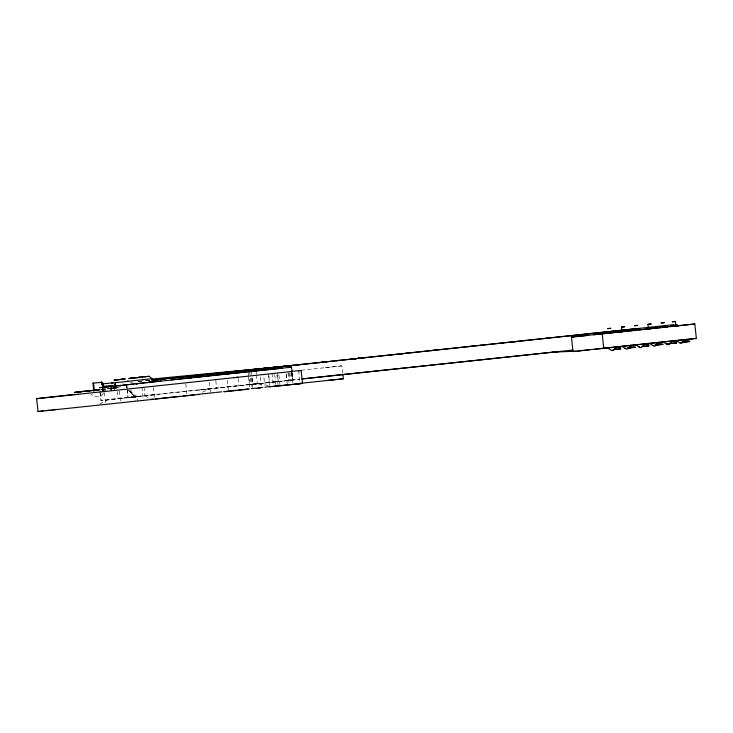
<?xml version="1.0" encoding="UTF-8"?>
<svg xmlns="http://www.w3.org/2000/svg" width="733" height="733" viewBox="0 0 733 733"><rect width="100%" height="100%" fill="white"/><g stroke="black" fill="none" stroke-linecap="round" stroke-linejoin="round"><path stroke-width="0.55" stroke-dasharray="3.67 2.75" d="M99.743 404.057L108.191 399.494L256.468 383.689L269.891 385.659M202.308 392.237L210.087 388.728L299.605 379.263L252.867 384.257L251.941 375.58M141.405 381.233L137.941 381.536L141.185 381.16M248.368 372.731L249.632 384.568L252.858 384.193M99.954 392.018L100.87 400.621L124.344 398.056M127.084 388.902L128 397.515L264.521 383.13L263.715 375.598M198.964 390.103L210.087 388.728M249.724 384.568L257.393 383.771L256.468 375.168M147.773 380.491L149.303 380.372L146.985 380.638M277.349 372.85L278.265 381.453L272.933 382.049M120.148 398.514L137.144 396.7L137.612 400.997M289.856 372.795L290.662 380.326L292.137 380.161L292.962 380.079L292.146 372.538M146.069 380.729L148.817 380.454M148.258 380.436L149.395 380.381L148.616 380.445M100.888 389.58L119.561 387.537L114.293 388.087M342.732 373.409L341.926 365.877L302.335 370.128M146.582 380.693L148.955 380.436M113.642 388.16L112.213 388.316L114.101 388.114M144.832 395.683L151.117 399.357M154.122 394.922L100.925 400.621M286.933 380.711L251.08 384.431L250.411 378.026M145.464 380.812L147.901 380.537M102.638 391.569L102.299 388.637L103.884 388.472M110.674 387.757L113.817 387.427L114.128 390.35M118.874 386.932L121.027 386.703M114.815 388.032L115.383 387.968M115.887 387.922L116.721 387.83L100.76 389.535L104.187 389.214M325.113 367.636L341.926 365.877M273.308 381.975L278.265 381.453M130.062 397.442L137.144 396.7L129.008 390.414M289.782 380.409L292.953 380.079M146.737 380.583L148.955 380.354M146.362 380.665L149.77 380.317M130.492 382.342L132.719 382.113M138.28 381.536L141.616 381.187M251.987 384.404L251.107 384.486M137.144 396.7L128 397.515M122.961 383.038L123.007 383.515M111.279 387.73L111.59 390.652M103.39 388.545L103.683 391.468M103.628 388.536L103.939 391.459M102.299 388.637L102.693 391.569M102.684 388.627L103.005 391.559M128.788 390.497L135.174 396.874L135.632 401.18M126.497 386.126L126.965 388.032M115.484 383.808L115.603 384.788L115.512 383.817M115.338 382.544L115.585 385.036M114.11 383.515L114.366 385.137M114.522 387.345L114.834 390.268M111.334 390.662L111.013 387.73L111.196 389.681M110.408 388.792L110.619 390.744M105.57 388.288L105.891 391.22M104.682 388.38L105.002 391.312M298.679 370.586L300.063 383.561M292.027 372.556L292.861 380.088M291.936 372.566L292.65 380.106L291.807 372.575M291.67 372.593L292.467 380.125M291.331 372.63L292.595 384.468M288.903 372.895L289.709 380.427M288.032 372.776L289.068 382.461M286.246 374.261L287.391 385.017M286.145 374.279L286.832 380.739M278.897 375.058L280.043 385.824M276.946 375.067L278.1 385.833M274.692 374.398L275.956 386.236M272.007 373.436L273.391 386.355M268.874 375.919L270.019 386.676M268.333 373.894L269.258 382.507M260.197 376.973L261.113 385.585M256.009 370.861L256.358 374.087M251.483 371.283L251.831 374.572M251.932 377.852L252.858 386.456M251.098 378.026L252.253 388.783M249.724 371.567L250.072 374.801M248.652 377L249.916 388.838M238.023 378.329L238.83 385.86M227.239 380.372L228.394 391.138M215.795 380.684L216.602 388.215M209.4 382.269L210.545 393.035M185.797 383.9L187.062 395.738M153.316 387.391L154.581 399.228M144.044 387.061L144.969 395.664M141.918 387.29L143.302 400.2M130.932 389.8L131.738 397.332M126.736 384.596L127.194 388.985M127.304 389.974L128.11 397.506M126.626 384.605L126.965 387.83M119.342 390.982L120.606 402.82M117.362 391.257L118.169 398.789M104.48 392.604L105.744 404.433M100.577 393.044L101.383 400.575M103.582 392.925A14.037 9.941 83.8 0 1 90.965 394.253M115.338 384.761L115.218 383.817L115.328 384.761M135.174 396.874L128.788 390.588L135.174 396.874M114.623 384.852L114.513 383.9L114.632 384.852M114.293 384.862L114.174 383.918L114.302 384.862"/><path stroke-width="1.1" d="M351.208 359.152L351.703 359.042M390.808 354.909L391.257 354.818M393.364 354.589L392.952 354.68M338.564 360.508L339.168 360.379M362.954 357.832L362.267 357.97M480.06 345.38L480.729 345.261M364.219 357.75L364.842 357.64M324.948 361.955L325.764 361.809M326.506 361.79L327.321 361.644M336.465 360.728L337.272 360.581M406.723 353.214L407.466 353.086M482.112 345.161L482.781 345.041M198.771 394.491L38.034 411.552L36.65 398.642L75.05 394.345M38.034 411.552L43.192 410.929M100.009 392.008L292.036 371.466L291.587 367.16L288.399 367.499M111.737 383.075L128.229 381.307L126.836 381.453M187.052 378.164L191.24 377.788L191.084 376.276L195.629 375.8L195.793 377.312M228.119 373.775L230.208 373.628M672.427 340.992L696.35 338.408L694.811 323.977L670.887 326.561M298.523 383.845L302.537 383.405L301.162 370.486L298.844 370.751M80.438 391.779L76.177 392.228L78.999 391.935M623.114 330.739L621.941 330.867L621.538 327.074L624.708 326.735L623.114 326.9M647.954 324.334L651.124 323.995L647.954 324.334L648.284 327.413M675.34 321.439L672.225 321.778L675.395 321.439L675.799 325.223L674.626 325.351M605.944 333.414L607.712 333.231M610.589 332.929L623.6 331.527M627.265 331.059L625.506 331.252M632.936 330.501L636.601 330.116M640.257 329.722L638.498 329.914M153.069 379.932L152.491 380.015M154.727 379.767L154.351 379.804M156.001 379.621L152.858 379.978M149.101 382.269L149.633 382.205M249.064 371.558L248.35 371.649L282.654 368.113M291.542 367.169L99.551 387.702L120.817 385.43M153.875 379.831L154.443 379.767M158.337 379.355L158.914 379.291L152.895 379.96M154.92 379.795L160.857 379.089M200.054 375.241L186.732 376.67L192.779 376.066M194.034 375.947L195.262 375.809L194.786 375.809M192.513 376.102L192.009 376.166L193.109 376.038M233.451 371.723L233.955 371.677M235.568 371.512L236.338 371.42L235.449 371.521M142.798 376.991L137.932 377.495L140.003 377.321M142.724 379.703L152.097 378.686L149.175 376.295L142.385 377.028M142.413 379.767L142.962 379.703L127.02 381.407M161.058 380.94L149.239 382.314L150.65 382.104M78.642 391.953L77.561 392.073L81.116 391.679M46.234 410.581L49.954 410.159M112.781 386.264L112.378 386.318M52.061 409.921L56.771 409.399M138.931 377.44L130.172 378.365L138.189 377.513L137.447 377.596M192.761 376.029L192.596 376.093M199.303 375.323L194.492 375.901M233.277 371.695L228.907 372.227M266.354 368.195L265.969 368.232M356.44 358.584L354.644 358.739L355.193 358.712M358.831 358.3L359.381 358.263L358.455 358.336M608.152 332.416L609.114 332.315M610.891 332.122L609.938 332.223M624.901 330.546L623.939 330.656M635.144 329.493L636.107 329.401M651.316 327.807L650.354 327.917M661.762 326.716L662.724 326.616M664.51 326.423L663.548 326.524M620.32 331.802L619.816 331.857L621.721 331.655L620.924 331.737M646.744 329.062L646.24 329.117L648.137 328.915M653.305 328.366L653.818 328.311L649.053 328.824M666.499 326.982L667.003 326.918L663.218 327.33M671.007 326.497L670.503 326.551L674.305 326.158M130.905 378.283L128.779 378.521L132.279 378.155M140.113 377.257L139.059 377.376L142.825 376.964M116.474 379.859L113.982 380.134L118.535 379.657M122.787 379.208L125.279 378.924L120.725 379.41M152.235 380.088L153.454 379.886M233.845 371.677L233.076 371.778M262.881 368.552L262.414 368.607M279.557 366.775L278.879 366.848L280.427 366.692M282.645 366.454L283.369 366.372L281.774 366.537M297.745 364.832L297.012 364.915L298.615 364.75M300.832 364.512L301.556 364.429L299.962 364.594M318.956 362.56L318.287 362.643L319.826 362.478M322.044 362.239L322.777 362.157L321.173 362.331M355.569 358.666L354.845 358.749M398.889 354.021L398.166 354.103L399.76 353.938M401.977 353.7L402.71 353.618L401.107 353.782M432.223 350.466L431.563 350.539L433.102 350.374M435.32 350.136L436.043 350.053L434.449 350.227M469.358 346.498L468.634 346.572L470.229 346.407M472.446 346.168L473.179 346.086L471.576 346.26M621.63 330.895C615.317 331.582 633.239 329.658 624.498 330.583M611.423 332.067C617.736 331.38 599.823 333.323 608.537 332.37M637.307 329.264L638.095 329.181L637.307 329.264M649.154 328.036L648.412 328.118L649.539 327.999M661.239 326.762C654.926 327.459 672.848 325.534 664.107 326.46M673.416 325.479L672.683 325.553L673.81 325.443M150.201 382.14L149.468 382.223M84.863 391.266L74.216 392.43L76.287 392.219M82.224 391.541L99.697 389.69M87.227 391.001L98.827 389.745M608.298 347.763L616.829 346.837L613.09 350.511L611.863 350.649L607.437 347.836L587.674 349.934M264.87 387.161L269.414 386.667M251.364 388.627L256.028 388.124M258.144 387.885L262.808 387.381M269.359 386.85L300.063 383.561M342.852 374.49L343.31 378.787L299.018 383.478M667.79 343.832L666.26 343.997L667.772 343.841M117.802 379.721L121.458 379.346M93.861 391.422L92.972 383.167L99.615 382.544M152.015 380.033L154.159 379.813L153.683 379.877M234.157 371.622L234.313 371.631M634.86 328.805L248.093 370.138L251.327 369.826L251.483 371.347L256.009 370.861L249.724 371.567L250.613 371.494M673.819 324.664L232.15 371.888L232.315 373.409L241.588 372.337M512.275 341.908L511.066 342.045L512.669 341.871M514.401 341.688L515.611 341.56L514.016 341.725M635.529 329.447C626.614 330.418 646.479 328.292 637.49 329.236M648.962 328.054L646.158 328.357L649.951 327.963M673.224 325.489C664.318 326.46 684.136 324.343 675.185 325.287M649.942 327.953L653.735 327.55L650.922 327.843M135.724 383.597L137.337 383.423M149.001 382.177L151.172 381.939M190.058 377.834L191.679 377.66M231.133 373.445L232.746 373.271M623.609 331.453L622.629 331.563L624.589 331.353M122.952 385.201L128.156 384.623M136.21 383.753L143.311 382.974L142.697 383.038M145.244 382.745L150.879 382.104L149.275 382.26M195.784 377.312L200.521 376.725M228.815 373.674L200.824 376.652M239.013 372.584L248.075 371.622M574.727 336.749L571.465 337.143L587.848 335.393M608.628 333.139L609.609 333.029M664.19 327.22L653.112 328.393M157.998 381.252L155.762 381.49L158.09 381.252M593.473 334.798L657.281 327.99M576.349 336.575L605.431 333.46M675.285 326.048L694.811 323.977M78.449 391.99L76.938 392.155M88.033 390.964L99.899 389.69M83.571 391.44L89.151 390.845M79.485 391.88L83.874 391.413M100.137 391.963L36.668 398.651M78.33 394.308L77.176 394.427M290.818 371.494L298.688 370.651M234.029 377.66L237.913 377.248M559.499 351.437L301.877 378.952L572.84 350.053M576.266 351.18L552.838 352.152M586.693 350.044L577.897 351.006M595.022 349.229L658.82 342.421M613.145 349.641L620.943 348.816L613.118 349.659M642.63 346.507L649.172 345.811L642.639 346.517M233.461 390.561L235.843 390.304M237.932 390.075L242.55 389.58M244.639 389.351L249.247 388.856M179.988 396.287L161.993 398.202M183.259 395.939L187.63 395.472M189.81 395.243L194.172 394.775M198.212 394.345L215.31 392.512M216.299 392.402L221.806 391.816M223.803 391.596L233.607 390.542M273.675 386.199L276.552 385.888M256.495 388.343L260.801 387.885M275.132 386.309L302.537 383.405M144.309 376.808L149.175 376.295M137.804 377.55L138.858 377.44M99.028 382.516L101.979 382.287L102.428 386.447L112.332 385.393M622.711 326.955L621.593 327.074M101.612 382.269L101.814 383.991L113.029 382.8M154.947 379.731L159.996 379.181M355.239 358.684L356.238 358.574M357.585 358.419L359.335 358.263M194.593 375.855L195.125 375.818M235.101 371.558L239.242 371.054M262.762 368.571L263.752 368.47M265.099 368.314L266.097 368.213M357.786 358.428L359.188 358.254M102.473 386.428L103.445 386.337L103.188 383.845M658.271 327.889L667.9 326.881M607.703 333.213L609.975 332.974M627.008 331.16L632.68 330.565M640.624 329.713L650.849 328.631M666.737 326.936L671.281 326.46M171.082 379.813L187.456 378.072M196.307 377.138L198.57 376.89M231.655 373.473L232.315 373.399M134.029 383.982L128.477 384.568M196.875 377.11L198.331 376.954M142.898 382.956L144.135 382.818M215.685 379.612L217.408 379.428M659.81 342.311L685.584 339.526L681.846 343.209L680.627 343.337L676.202 340.524M616.343 346.892L631.296 345.298L627.567 348.972L626.339 349.11L621.914 346.297M630.38 345.399L645.049 343.841L641.32 347.515L640.092 347.644L635.667 344.84M645.187 343.823L658.802 342.375L655.073 346.049L653.845 346.178L649.42 343.374M657.877 342.476L672.555 340.918L668.817 344.592L667.598 344.721L663.173 341.908M685.309 339.562L696.35 338.408M589.387 349.824L573.004 351.574L571.3 335.586M616.911 347.497L620.759 347.094L615.528 347.662L615.72 349.384M631.388 345.958L635.236 345.555L630.004 346.123L630.188 347.845M645.141 344.492L648.989 344.098L643.757 344.657L643.94 346.379M672.647 341.569L676.486 341.166L671.263 341.734L671.446 343.456M685.676 340.185L689.515 339.782L684.292 340.35L684.475 342.073M657.547 343.181L662.733 342.632L657.51 343.2L657.693 344.913M326.487 380.555L337.024 379.437M151.117 399.357L153.27 399.128M155.469 398.899L160.774 398.34M296.975 383.826L300.063 383.496M224.206 391.779L248.157 389.232M116.08 379.914L115.402 379.987L123.529 379.117L122.851 379.181M151.502 378.741L152.097 378.686M152.29 380.006L293.557 365.309M152.043 380.079L277.202 367.013M298.615 370.751L301.162 370.486M76.864 394.464L74.454 394.702M338.655 379.263L343.31 378.787M240.378 370.935L241.478 370.88L228.155 372.309M152.794 380.033L236.099 371.457M151.896 382.012L152.455 381.957M151.447 379.08L280.968 366.647M546.479 338.234L547.102 338.215M277.037 367.013L277.642 367.013M275.535 367.178L276.149 367.178M259.491 368.891L260.096 368.891M526.285 340.387L526.743 340.387M524.333 340.598L524.791 340.598M502.801 342.897L503.278 342.897M501.189 343.071L501.665 343.071M268.965 367.874L269.57 367.874M267.041 368.085L267.646 368.085M253.783 369.505L254.36 369.505M251.575 369.734L252.143 369.734M101.979 382.287L101.392 382.26L101.621 384.349M92.972 383.167L93.549 383.194L94.328 390.414M101.795 383.982L101.667 382.278M602.205 333.891L603.745 348.322M236.695 371.402L236.86 372.923M614.877 347.818A0.962 0.907 83.6 0 1 615.024 349.174A0.962 0.907 83.6 0 1 613.75 349.302M629.354 346.278A0.962 0.907 83.6 0 1 629.5 347.634A0.962 0.907 83.6 0 1 628.227 347.763M643.272 344.996A0.962 0.907 83.6 0 1 641.971 346.306M657.025 343.539A0.962 0.907 83.6 0 1 655.723 344.84M670.613 341.89A0.962 0.907 83.6 0 1 670.75 343.246A0.962 0.907 83.6 0 1 669.476 343.383M683.642 340.506A0.962 0.907 83.6 0 1 683.779 341.862A0.962 0.907 83.6 0 1 682.505 341.999M607.584 328.641L610.699 328.311L607.584 328.641M634.586 325.727L637.692 325.397L634.586 325.727M661.203 322.941L664.318 322.612L661.203 322.941M659.553 327.715L659.553 327.715M678.08 325.745L676.98 325.873L678.08 325.745M625.185 348.367L625.689 348.322L625.185 348.367M635.419 347.277L627.595 348.12L635.419 347.277M638.938 346.901L639.442 346.856L638.938 346.901M652.691 345.445L653.195 345.39L652.691 345.445M662.916 344.354L655.128 345.179L662.916 344.354M676.669 342.888L668.872 343.713L676.669 342.888M679.464 342.595L679.977 342.549L679.464 342.595M689.698 341.505L681.873 342.348L689.698 341.505M136.494 383.661L135.926 383.726L137.557 383.561L136.494 383.661"/></g></svg>
